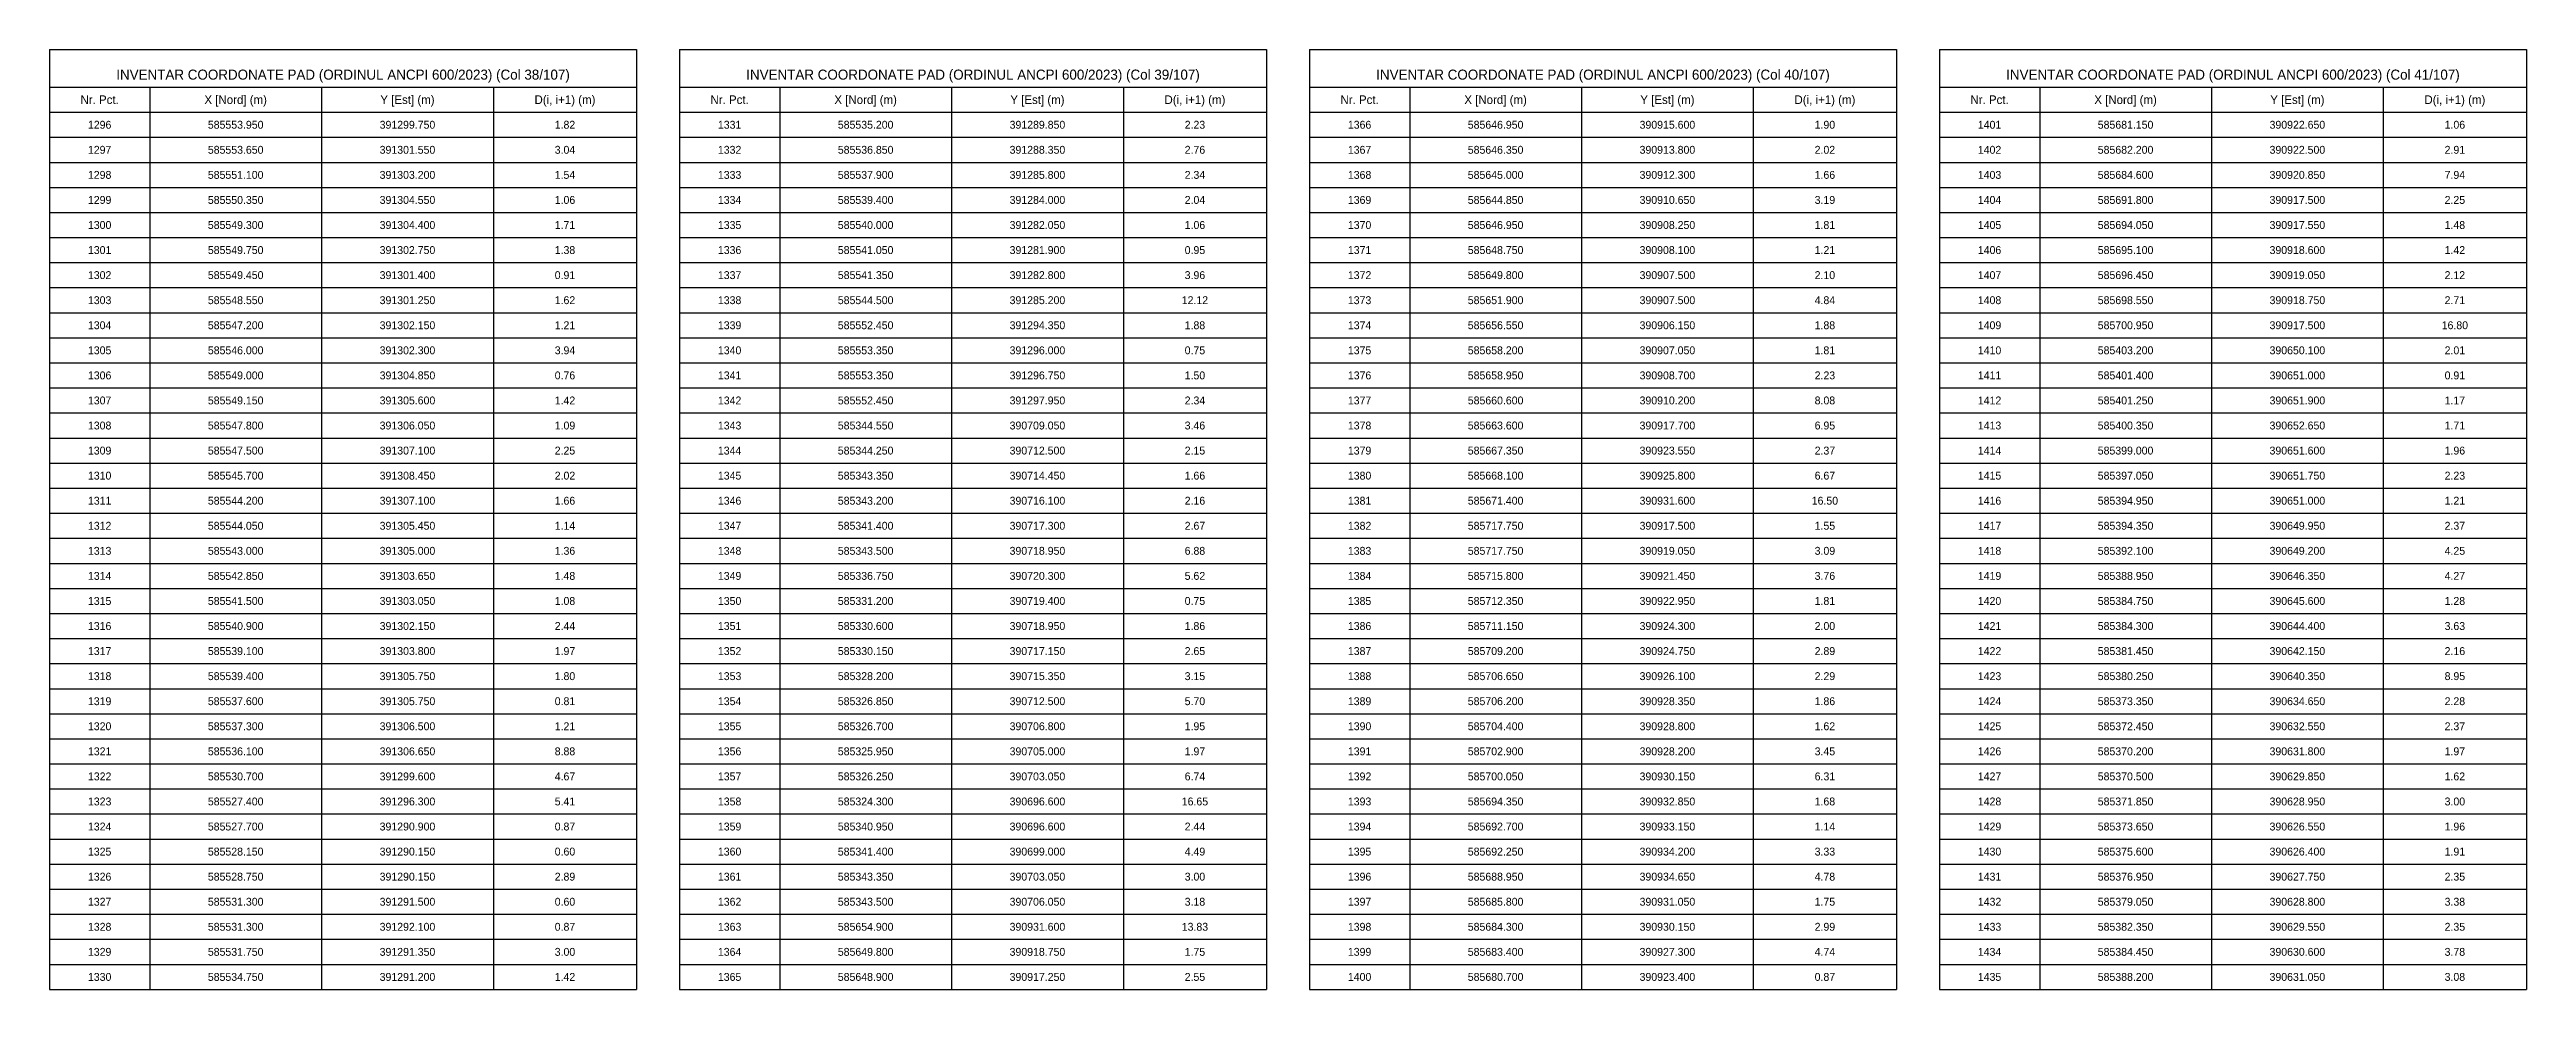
# Model space of a CAD drawing. Header units: metres. Extents: x 390541 to 400782, y 585056 to 585871.
# Drawn here: x 394628 to 394974, y 585739.8 to 585871.1 of the extents above; entities that cross this region are included whole.
import ezdxf
from ezdxf.enums import TextEntityAlignment as Align

# ---------------------------------------------------------------- set-up
doc = ezdxf.new("R2010")
doc.units = ezdxf.units.M
doc.layers.add('TABEL_PAD', color=7, linetype='Continuous')

msp = doc.modelspace()

# ---------------------------------------------------------------- linework, layer by layer
at = {"layer": 'TABEL_PAD', "color": 4}
for p, q in [((394628.04, 585871.06), (394710.04, 585871.06)), ((394628.04, 585871.06), (394628.04, 585739.81)), ((394710.04, 585871.06), (394710.04, 585739.81)), ((394716.04, 585871.06), (394798.04, 585871.06)), ((394716.04, 585871.06), (394716.04, 585739.81)), ((394798.04, 585871.06), (394798.04, 585739.81)), ((394804.04, 585871.06), (394886.04, 585871.06)), ((394804.04, 585871.06), (394804.04, 585739.81)), ((394886.04, 585871.06), (394886.04, 585739.81)), ((394892.04, 585871.06), (394974.04, 585871.06)), ((394892.04, 585871.06), (394892.04, 585739.81)), ((394974.04, 585871.06), (394974.04, 585739.81)), ((394628.04, 585865.81), (394710.04, 585865.81)), ((394642.04, 585865.81), (394642.04, 585739.81)), ((394666.04, 585865.81), (394666.04, 585739.81)), ((394690.04, 585865.81), (394690.04, 585739.81)), ((394716.04, 585865.81), (394798.04, 585865.81)), ((394730.04, 585865.81), (394730.04, 585739.81)), ((394754.04, 585865.81), (394754.04, 585739.81)), ((394778.04, 585865.81), (394778.04, 585739.81)), ((394804.04, 585865.81), (394886.04, 585865.81)), ((394818.04, 585865.81), (394818.04, 585739.81)), ((394842.04, 585865.81), (394842.04, 585739.81)), ((394866.04, 585865.81), (394866.04, 585739.81)), ((394892.04, 585865.81), (394974.04, 585865.81)), ((394906.04, 585865.81), (394906.04, 585739.81)), ((394930.04, 585865.81), (394930.04, 585739.81)), ((394954.04, 585865.81), (394954.04, 585739.81)), ((394628.04, 585862.31), (394710.04, 585862.31)), ((394716.04, 585862.31), (394798.04, 585862.31)), ((394804.04, 585862.31), (394886.04, 585862.31)), ((394892.04, 585862.31), (394974.04, 585862.31))]:
    msp.add_line(p, q, dxfattribs=at)
at = {"layer": 'TABEL_PAD', "color": 7}
for p, q in [((394628.04, 585858.81), (394710.04, 585858.81)), ((394716.04, 585858.81), (394798.04, 585858.81)), ((394804.04, 585858.81), (394886.04, 585858.81)), ((394892.04, 585858.81), (394974.04, 585858.81)), ((394628.04, 585855.31), (394710.04, 585855.31)), ((394716.04, 585855.31), (394798.04, 585855.31)), ((394804.04, 585855.31), (394886.04, 585855.31)), ((394892.04, 585855.31), (394974.04, 585855.31)), ((394628.04, 585851.81), (394710.04, 585851.81)), ((394716.04, 585851.81), (394798.04, 585851.81)), ((394804.04, 585851.81), (394886.04, 585851.81)), ((394892.04, 585851.81), (394974.04, 585851.81)), ((394628.04, 585848.31), (394710.04, 585848.31)), ((394716.04, 585848.31), (394798.04, 585848.31)), ((394804.04, 585848.31), (394886.04, 585848.31)), ((394892.04, 585848.31), (394974.04, 585848.31)), ((394628.04, 585844.81), (394710.04, 585844.81)), ((394716.04, 585844.81), (394798.04, 585844.81)), ((394804.04, 585844.81), (394886.04, 585844.81)), ((394892.04, 585844.81), (394974.04, 585844.81)), ((394628.04, 585841.31), (394710.04, 585841.31)), ((394716.04, 585841.31), (394798.04, 585841.31)), ((394804.04, 585841.31), (394886.04, 585841.31)), ((394892.04, 585841.31), (394974.04, 585841.31)), ((394628.04, 585837.81), (394710.04, 585837.81)), ((394716.04, 585837.81), (394798.04, 585837.81)), ((394804.04, 585837.81), (394886.04, 585837.81)), ((394892.04, 585837.81), (394974.04, 585837.81)), ((394628.04, 585834.31), (394710.04, 585834.31)), ((394716.04, 585834.31), (394798.04, 585834.31)), ((394804.04, 585834.31), (394886.04, 585834.31)), ((394892.04, 585834.31), (394974.04, 585834.31)), ((394628.04, 585830.81), (394710.04, 585830.81)), ((394716.04, 585830.81), (394798.04, 585830.81)), ((394804.04, 585830.81), (394886.04, 585830.81)), ((394892.04, 585830.81), (394974.04, 585830.81)), ((394628.04, 585827.31), (394710.04, 585827.31)), ((394716.04, 585827.31), (394798.04, 585827.31)), ((394804.04, 585827.31), (394886.04, 585827.31)), ((394892.04, 585827.31), (394974.04, 585827.31)), ((394628.04, 585823.81), (394710.04, 585823.81)), ((394716.04, 585823.81), (394798.04, 585823.81)), ((394804.04, 585823.81), (394886.04, 585823.81)), ((394892.04, 585823.81), (394974.04, 585823.81)), ((394628.04, 585820.31), (394710.04, 585820.31)), ((394716.04, 585820.31), (394798.04, 585820.31)), ((394804.04, 585820.31), (394886.04, 585820.31)), ((394892.04, 585820.31), (394974.04, 585820.31)), ((394628.04, 585816.81), (394710.04, 585816.81)), ((394716.04, 585816.81), (394798.04, 585816.81)), ((394804.04, 585816.81), (394886.04, 585816.81)), ((394892.04, 585816.81), (394974.04, 585816.81)), ((394628.04, 585813.31), (394710.04, 585813.31)), ((394716.04, 585813.31), (394798.04, 585813.31)), ((394804.04, 585813.31), (394886.04, 585813.31)), ((394892.04, 585813.31), (394974.04, 585813.31)), ((394628.04, 585809.81), (394710.04, 585809.81)), ((394716.04, 585809.81), (394798.04, 585809.81)), ((394804.04, 585809.81), (394886.04, 585809.81)), ((394892.04, 585809.81), (394974.04, 585809.81)), ((394628.04, 585806.31), (394710.04, 585806.31)), ((394716.04, 585806.31), (394798.04, 585806.31)), ((394804.04, 585806.31), (394886.04, 585806.31)), ((394892.04, 585806.31), (394974.04, 585806.31)), ((394628.04, 585802.81), (394710.04, 585802.81)), ((394716.04, 585802.81), (394798.04, 585802.81)), ((394804.04, 585802.81), (394886.04, 585802.81)), ((394892.04, 585802.81), (394974.04, 585802.81)), ((394628.04, 585799.31), (394710.04, 585799.31)), ((394716.04, 585799.31), (394798.04, 585799.31)), ((394804.04, 585799.31), (394886.04, 585799.31)), ((394892.04, 585799.31), (394974.04, 585799.31)), ((394628.04, 585795.81), (394710.04, 585795.81)), ((394716.04, 585795.81), (394798.04, 585795.81)), ((394804.04, 585795.81), (394886.04, 585795.81)), ((394892.04, 585795.81), (394974.04, 585795.81)), ((394628.04, 585792.31), (394710.04, 585792.31)), ((394716.04, 585792.31), (394798.04, 585792.31)), ((394804.04, 585792.31), (394886.04, 585792.31)), ((394892.04, 585792.31), (394974.04, 585792.31)), ((394628.04, 585788.81), (394710.04, 585788.81)), ((394716.04, 585788.81), (394798.04, 585788.81)), ((394804.04, 585788.81), (394886.04, 585788.81)), ((394892.04, 585788.81), (394974.04, 585788.81)), ((394628.04, 585785.31), (394710.04, 585785.31)), ((394716.04, 585785.31), (394798.04, 585785.31)), ((394804.04, 585785.31), (394886.04, 585785.31)), ((394892.04, 585785.31), (394974.04, 585785.31)), ((394628.04, 585781.81), (394710.04, 585781.81)), ((394716.04, 585781.81), (394798.04, 585781.81)), ((394804.04, 585781.81), (394886.04, 585781.81)), ((394892.04, 585781.81), (394974.04, 585781.81)), ((394628.04, 585778.31), (394710.04, 585778.31)), ((394716.04, 585778.31), (394798.04, 585778.31)), ((394804.04, 585778.31), (394886.04, 585778.31)), ((394892.04, 585778.31), (394974.04, 585778.31)), ((394628.04, 585774.81), (394710.04, 585774.81)), ((394716.04, 585774.81), (394798.04, 585774.81)), ((394804.04, 585774.81), (394886.04, 585774.81)), ((394892.04, 585774.81), (394974.04, 585774.81)), ((394628.04, 585771.31), (394710.04, 585771.31)), ((394716.04, 585771.31), (394798.04, 585771.31)), ((394804.04, 585771.31), (394886.04, 585771.31)), ((394892.04, 585771.31), (394974.04, 585771.31)), ((394628.04, 585767.81), (394710.04, 585767.81)), ((394716.04, 585767.81), (394798.04, 585767.81)), ((394804.04, 585767.81), (394886.04, 585767.81)), ((394892.04, 585767.81), (394974.04, 585767.81)), ((394628.04, 585764.31), (394710.04, 585764.31)), ((394716.04, 585764.31), (394798.04, 585764.31)), ((394804.04, 585764.31), (394886.04, 585764.31)), ((394892.04, 585764.31), (394974.04, 585764.31)), ((394628.04, 585760.81), (394710.04, 585760.81)), ((394716.04, 585760.81), (394798.04, 585760.81)), ((394804.04, 585760.81), (394886.04, 585760.81)), ((394892.04, 585760.81), (394974.04, 585760.81)), ((394628.04, 585757.31), (394710.04, 585757.31)), ((394716.04, 585757.31), (394798.04, 585757.31)), ((394804.04, 585757.31), (394886.04, 585757.31)), ((394892.04, 585757.31), (394974.04, 585757.31)), ((394628.04, 585753.81), (394710.04, 585753.81)), ((394716.04, 585753.81), (394798.04, 585753.81)), ((394804.04, 585753.81), (394886.04, 585753.81)), ((394892.04, 585753.81), (394974.04, 585753.81)), ((394628.04, 585750.31), (394710.04, 585750.31)), ((394716.04, 585750.31), (394798.04, 585750.31)), ((394804.04, 585750.31), (394886.04, 585750.31)), ((394892.04, 585750.31), (394974.04, 585750.31)), ((394628.04, 585746.81), (394710.04, 585746.81)), ((394716.04, 585746.81), (394798.04, 585746.81)), ((394804.04, 585746.81), (394886.04, 585746.81)), ((394892.04, 585746.81), (394974.04, 585746.81)), ((394628.04, 585743.31), (394710.04, 585743.31)), ((394716.04, 585743.31), (394798.04, 585743.31)), ((394804.04, 585743.31), (394886.04, 585743.31)), ((394892.04, 585743.31), (394974.04, 585743.31)), ((394628.04, 585739.81), (394710.04, 585739.81)), ((394716.04, 585739.81), (394798.04, 585739.81)), ((394804.04, 585739.81), (394886.04, 585739.81)), ((394892.04, 585739.81), (394974.04, 585739.81))]:
    msp.add_line(p, q, dxfattribs=at)

# ---------------------------------------------------------------- texts
for s, height, p in [('INVENTAR COORDONATE PAD (ORDINUL ANCPI 600/2023) (Col 38/107)', 1.4, (394669.04, 585867.56)), ('INVENTAR COORDONATE PAD (ORDINUL ANCPI 600/2023) (Col 39/107)', 1.4, (394757.04, 585867.56)), ('INVENTAR COORDONATE PAD (ORDINUL ANCPI 600/2023) (Col 40/107)', 1.4, (394845.04, 585867.56)), ('INVENTAR COORDONATE PAD (ORDINUL ANCPI 600/2023) (Col 41/107)', 1.4, (394933.04, 585867.56)), ('1296', 1.1, (394635.04, 585860.56)), ('585553.950', 1.1, (394654.04, 585860.56)), ('391299.750', 1.1, (394678.04, 585860.56)), ('1.82', 1.1, (394700.04, 585860.56)), ('1331', 1.1, (394723.04, 585860.56)), ('585535.200', 1.1, (394742.04, 585860.56)), ('391289.850', 1.1, (394766.04, 585860.56)), ('2.23', 1.1, (394788.04, 585860.56)), ('1366', 1.1, (394811.04, 585860.56)), ('585646.950', 1.1, (394830.04, 585860.56)), ('390915.600', 1.1, (394854.04, 585860.56)), ('1.90', 1.1, (394876.04, 585860.56)), ('1401', 1.1, (394899.04, 585860.56)), ('585681.150', 1.1, (394918.04, 585860.56)), ('390922.650', 1.1, (394942.04, 585860.56)), ('1.06', 1.1, (394964.04, 585860.56)), ('1297', 1.1, (394635.04, 585857.06)), ('585553.650', 1.1, (394654.04, 585857.06)), ('391301.550', 1.1, (394678.04, 585857.06)), ('3.04', 1.1, (394700.04, 585857.06)), ('1332', 1.1, (394723.04, 585857.06)), ('585536.850', 1.1, (394742.04, 585857.06)), ('391288.350', 1.1, (394766.04, 585857.06)), ('2.76', 1.1, (394788.04, 585857.06)), ('1367', 1.1, (394811.04, 585857.06)), ('585646.350', 1.1, (394830.04, 585857.06)), ('390913.800', 1.1, (394854.04, 585857.06)), ('2.02', 1.1, (394876.04, 585857.06)), ('1402', 1.1, (394899.04, 585857.06)), ('585682.200', 1.1, (394918.04, 585857.06)), ('390922.500', 1.1, (394942.04, 585857.06)), ('2.91', 1.1, (394964.04, 585857.06)), ('1298', 1.1, (394635.04, 585853.56)), ('585551.100', 1.1, (394654.04, 585853.56)), ('391303.200', 1.1, (394678.04, 585853.56)), ('1333', 1.1, (394723.04, 585853.56)), ('585537.900', 1.1, (394742.04, 585853.56)), ('391285.800', 1.1, (394766.04, 585853.56)), ('2.34', 1.1, (394788.04, 585853.56)), ('1368', 1.1, (394811.04, 585853.56)), ('585645.000', 1.1, (394830.04, 585853.56)), ('390912.300', 1.1, (394854.04, 585853.56)), ('1.66', 1.1, (394876.04, 585853.56)), ('1403', 1.1, (394899.04, 585853.56)), ('585684.600', 1.1, (394918.04, 585853.56)), ('390920.850', 1.1, (394942.04, 585853.56)), ('7.94', 1.1, (394964.04, 585853.56)), ('1.54', 1.1, (394700.04, 585853.56)), ('1299', 1.1, (394635.04, 585850.06)), ('585550.350', 1.1, (394654.04, 585850.06)), ('391304.550', 1.1, (394678.04, 585850.06)), ('1.06', 1.1, (394700.04, 585850.06)), ('1334', 1.1, (394723.04, 585850.06)), ('585539.400', 1.1, (394742.04, 585850.06)), ('391284.000', 1.1, (394766.04, 585850.06)), ('2.04', 1.1, (394788.04, 585850.06)), ('1369', 1.1, (394811.04, 585850.06)), ('585644.850', 1.1, (394830.04, 585850.06)), ('390910.650', 1.1, (394854.04, 585850.06)), ('3.19', 1.1, (394876.04, 585850.06)), ('1404', 1.1, (394899.04, 585850.06)), ('585691.800', 1.1, (394918.04, 585850.06)), ('390917.500', 1.1, (394942.04, 585850.06)), ('2.25', 1.1, (394964.04, 585850.06)), ('1300', 1.1, (394635.04, 585846.56)), ('585549.300', 1.1, (394654.04, 585846.56)), ('391304.400', 1.1, (394678.04, 585846.56)), ('1.71', 1.1, (394700.04, 585846.56)), ('1335', 1.1, (394723.04, 585846.56)), ('585540.000', 1.1, (394742.04, 585846.56)), ('391282.050', 1.1, (394766.04, 585846.56)), ('1.06', 1.1, (394788.04, 585846.56)), ('1370', 1.1, (394811.04, 585846.56)), ('585646.950', 1.1, (394830.04, 585846.56)), ('390908.250', 1.1, (394854.04, 585846.56)), ('1.81', 1.1, (394876.04, 585846.56)), ('1405', 1.1, (394899.04, 585846.56)), ('585694.050', 1.1, (394918.04, 585846.56)), ('390917.550', 1.1, (394942.04, 585846.56)), ('1.48', 1.1, (394964.04, 585846.56)), ('1301', 1.1, (394635.04, 585843.06)), ('585549.750', 1.1, (394654.04, 585843.06)), ('391302.750', 1.1, (394678.04, 585843.06)), ('1.38', 1.1, (394700.04, 585843.06)), ('1336', 1.1, (394723.04, 585843.06)), ('585541.050', 1.1, (394742.04, 585843.06)), ('391281.900', 1.1, (394766.04, 585843.06)), ('0.95', 1.1, (394788.04, 585843.06)), ('1371', 1.1, (394811.04, 585843.06)), ('585648.750', 1.1, (394830.04, 585843.06)), ('390908.100', 1.1, (394854.04, 585843.06)), ('1.21', 1.1, (394876.04, 585843.06)), ('1406', 1.1, (394899.04, 585843.06)), ('585695.100', 1.1, (394918.04, 585843.06)), ('390918.600', 1.1, (394942.04, 585843.06)), ('1.42', 1.1, (394964.04, 585843.06)), ('1302', 1.1, (394635.04, 585839.56)), ('585549.450', 1.1, (394654.04, 585839.56)), ('391301.400', 1.1, (394678.04, 585839.56)), ('0.91', 1.1, (394700.04, 585839.56)), ('1337', 1.1, (394723.04, 585839.56)), ('585541.350', 1.1, (394742.04, 585839.56)), ('391282.800', 1.1, (394766.04, 585839.56)), ('3.96', 1.1, (394788.04, 585839.56)), ('1372', 1.1, (394811.04, 585839.56)), ('585649.800', 1.1, (394830.04, 585839.56)), ('390907.500', 1.1, (394854.04, 585839.56)), ('2.10', 1.1, (394876.04, 585839.56)), ('1407', 1.1, (394899.04, 585839.56)), ('585696.450', 1.1, (394918.04, 585839.56)), ('390919.050', 1.1, (394942.04, 585839.56)), ('2.12', 1.1, (394964.04, 585839.56)), ('1303', 1.1, (394635.04, 585836.06)), ('585548.550', 1.1, (394654.04, 585836.06)), ('391301.250', 1.1, (394678.04, 585836.06)), ('1.62', 1.1, (394700.04, 585836.06)), ('1338', 1.1, (394723.04, 585836.06)), ('585544.500', 1.1, (394742.04, 585836.06)), ('391285.200', 1.1, (394766.04, 585836.06)), ('12.12', 1.1, (394788.04, 585836.06)), ('1373', 1.1, (394811.04, 585836.06)), ('585651.900', 1.1, (394830.04, 585836.06)), ('390907.500', 1.1, (394854.04, 585836.06)), ('4.84', 1.1, (394876.04, 585836.06)), ('1408', 1.1, (394899.04, 585836.06)), ('585698.550', 1.1, (394918.04, 585836.06)), ('390918.750', 1.1, (394942.04, 585836.06)), ('2.71', 1.1, (394964.04, 585836.06)), ('1304', 1.1, (394635.04, 585832.56)), ('585547.200', 1.1, (394654.04, 585832.56)), ('391302.150', 1.1, (394678.04, 585832.56)), ('1.21', 1.1, (394700.04, 585832.56)), ('1339', 1.1, (394723.04, 585832.56)), ('585552.450', 1.1, (394742.04, 585832.56)), ('391294.350', 1.1, (394766.04, 585832.56)), ('1.88', 1.1, (394788.04, 585832.56)), ('1374', 1.1, (394811.04, 585832.56)), ('585656.550', 1.1, (394830.04, 585832.56)), ('390906.150', 1.1, (394854.04, 585832.56)), ('1.88', 1.1, (394876.04, 585832.56)), ('1409', 1.1, (394899.04, 585832.56)), ('585700.950', 1.1, (394918.04, 585832.56)), ('390917.500', 1.1, (394942.04, 585832.56)), ('16.80', 1.1, (394964.04, 585832.56)), ('1305', 1.1, (394635.04, 585829.06)), ('585546.000', 1.1, (394654.04, 585829.06)), ('391302.300', 1.1, (394678.04, 585829.06)), ('3.94', 1.1, (394700.04, 585829.06)), ('1340', 1.1, (394723.04, 585829.06)), ('585553.350', 1.1, (394742.04, 585829.06)), ('391296.000', 1.1, (394766.04, 585829.06)), ('0.75', 1.1, (394788.04, 585829.06)), ('1375', 1.1, (394811.04, 585829.06)), ('585658.200', 1.1, (394830.04, 585829.06)), ('390907.050', 1.1, (394854.04, 585829.06)), ('1.81', 1.1, (394876.04, 585829.06)), ('1410', 1.1, (394899.04, 585829.06)), ('585403.200', 1.1, (394918.04, 585829.06)), ('390650.100', 1.1, (394942.04, 585829.06)), ('2.01', 1.1, (394964.04, 585829.06)), ('1306', 1.1, (394635.04, 585825.56)), ('585549.000', 1.1, (394654.04, 585825.56)), ('391304.850', 1.1, (394678.04, 585825.56)), ('0.76', 1.1, (394700.04, 585825.56)), ('1341', 1.1, (394723.04, 585825.56)), ('585553.350', 1.1, (394742.04, 585825.56)), ('391296.750', 1.1, (394766.04, 585825.56)), ('1.50', 1.1, (394788.04, 585825.56)), ('1376', 1.1, (394811.04, 585825.56)), ('585658.950', 1.1, (394830.04, 585825.56)), ('390908.700', 1.1, (394854.04, 585825.56)), ('2.23', 1.1, (394876.04, 585825.56)), ('1411', 1.1, (394899.04, 585825.56)), ('585401.400', 1.1, (394918.04, 585825.56)), ('390651.000', 1.1, (394942.04, 585825.56)), ('0.91', 1.1, (394964.04, 585825.56)), ('1307', 1.1, (394635.04, 585822.06)), ('585549.150', 1.1, (394654.04, 585822.06)), ('391305.600', 1.1, (394678.04, 585822.06)), ('1.42', 1.1, (394700.04, 585822.06)), ('1342', 1.1, (394723.04, 585822.06)), ('585552.450', 1.1, (394742.04, 585822.06)), ('391297.950', 1.1, (394766.04, 585822.06)), ('2.34', 1.1, (394788.04, 585822.06)), ('1377', 1.1, (394811.04, 585822.06)), ('585660.600', 1.1, (394830.04, 585822.06)), ('390910.200', 1.1, (394854.04, 585822.06)), ('8.08', 1.1, (394876.04, 585822.06)), ('1412', 1.1, (394899.04, 585822.06)), ('585401.250', 1.1, (394918.04, 585822.06)), ('390651.900', 1.1, (394942.04, 585822.06)), ('1.17', 1.1, (394964.04, 585822.06)), ('1308', 1.1, (394635.04, 585818.56)), ('585547.800', 1.1, (394654.04, 585818.56)), ('391306.050', 1.1, (394678.04, 585818.56)), ('1.09', 1.1, (394700.04, 585818.56)), ('1343', 1.1, (394723.04, 585818.56)), ('585344.550', 1.1, (394742.04, 585818.56)), ('390709.050', 1.1, (394766.04, 585818.56)), ('3.46', 1.1, (394788.04, 585818.56)), ('1378', 1.1, (394811.04, 585818.56)), ('585663.600', 1.1, (394830.04, 585818.56)), ('390917.700', 1.1, (394854.04, 585818.56)), ('6.95', 1.1, (394876.04, 585818.56)), ('1413', 1.1, (394899.04, 585818.56)), ('585400.350', 1.1, (394918.04, 585818.56)), ('390652.650', 1.1, (394942.04, 585818.56)), ('1.71', 1.1, (394964.04, 585818.56)), ('1309', 1.1, (394635.04, 585815.06)), ('585547.500', 1.1, (394654.04, 585815.06)), ('391307.100', 1.1, (394678.04, 585815.06)), ('2.25', 1.1, (394700.04, 585815.06)), ('1344', 1.1, (394723.04, 585815.06)), ('585344.250', 1.1, (394742.04, 585815.06)), ('390712.500', 1.1, (394766.04, 585815.06)), ('2.15', 1.1, (394788.04, 585815.06)), ('1379', 1.1, (394811.04, 585815.06)), ('585667.350', 1.1, (394830.04, 585815.06)), ('390923.550', 1.1, (394854.04, 585815.06)), ('2.37', 1.1, (394876.04, 585815.06)), ('1414', 1.1, (394899.04, 585815.06)), ('585399.000', 1.1, (394918.04, 585815.06)), ('390651.600', 1.1, (394942.04, 585815.06)), ('1.96', 1.1, (394964.04, 585815.06)), ('1310', 1.1, (394635.04, 585811.56)), ('585545.700', 1.1, (394654.04, 585811.56)), ('391308.450', 1.1, (394678.04, 585811.56)), ('2.02', 1.1, (394700.04, 585811.56)), ('1345', 1.1, (394723.04, 585811.56)), ('585343.350', 1.1, (394742.04, 585811.56)), ('390714.450', 1.1, (394766.04, 585811.56)), ('1.66', 1.1, (394788.04, 585811.56)), ('1380', 1.1, (394811.04, 585811.56)), ('585668.100', 1.1, (394830.04, 585811.56)), ('390925.800', 1.1, (394854.04, 585811.56)), ('6.67', 1.1, (394876.04, 585811.56)), ('1415', 1.1, (394899.04, 585811.56)), ('585397.050', 1.1, (394918.04, 585811.56)), ('390651.750', 1.1, (394942.04, 585811.56)), ('2.23', 1.1, (394964.04, 585811.56)), ('1311', 1.1, (394635.04, 585808.06)), ('585544.200', 1.1, (394654.04, 585808.06)), ('391307.100', 1.1, (394678.04, 585808.06)), ('1.66', 1.1, (394700.04, 585808.06)), ('1346', 1.1, (394723.04, 585808.06)), ('585343.200', 1.1, (394742.04, 585808.06)), ('390716.100', 1.1, (394766.04, 585808.06)), ('2.16', 1.1, (394788.04, 585808.06)), ('1381', 1.1, (394811.04, 585808.06)), ('585671.400', 1.1, (394830.04, 585808.06)), ('390931.600', 1.1, (394854.04, 585808.06)), ('16.50', 1.1, (394876.04, 585808.06)), ('1416', 1.1, (394899.04, 585808.06)), ('585394.950', 1.1, (394918.04, 585808.06)), ('390651.000', 1.1, (394942.04, 585808.06)), ('1.21', 1.1, (394964.04, 585808.06)), ('1312', 1.1, (394635.04, 585804.56)), ('585544.050', 1.1, (394654.04, 585804.56)), ('391305.450', 1.1, (394678.04, 585804.56)), ('1.14', 1.1, (394700.04, 585804.56)), ('1347', 1.1, (394723.04, 585804.56)), ('585341.400', 1.1, (394742.04, 585804.56)), ('390717.300', 1.1, (394766.04, 585804.56)), ('2.67', 1.1, (394788.04, 585804.56)), ('1382', 1.1, (394811.04, 585804.56)), ('585717.750', 1.1, (394830.04, 585804.56)), ('390917.500', 1.1, (394854.04, 585804.56)), ('1.55', 1.1, (394876.04, 585804.56)), ('1417', 1.1, (394899.04, 585804.56)), ('585394.350', 1.1, (394918.04, 585804.56)), ('390649.950', 1.1, (394942.04, 585804.56)), ('2.37', 1.1, (394964.04, 585804.56)), ('1313', 1.1, (394635.04, 585801.06)), ('585543.000', 1.1, (394654.04, 585801.06)), ('391305.000', 1.1, (394678.04, 585801.06)), ('1.36', 1.1, (394700.04, 585801.06)), ('1348', 1.1, (394723.04, 585801.06)), ('585343.500', 1.1, (394742.04, 585801.06)), ('390718.950', 1.1, (394766.04, 585801.06)), ('6.88', 1.1, (394788.04, 585801.06)), ('1383', 1.1, (394811.04, 585801.06)), ('585717.750', 1.1, (394830.04, 585801.06)), ('390919.050', 1.1, (394854.04, 585801.06)), ('3.09', 1.1, (394876.04, 585801.06)), ('1418', 1.1, (394899.04, 585801.06)), ('585392.100', 1.1, (394918.04, 585801.06)), ('390649.200', 1.1, (394942.04, 585801.06)), ('4.25', 1.1, (394964.04, 585801.06)), ('1314', 1.1, (394635.04, 585797.56)), ('585542.850', 1.1, (394654.04, 585797.56)), ('391303.650', 1.1, (394678.04, 585797.56)), ('1.48', 1.1, (394700.04, 585797.56)), ('1349', 1.1, (394723.04, 585797.56)), ('585336.750', 1.1, (394742.04, 585797.56)), ('390720.300', 1.1, (394766.04, 585797.56)), ('5.62', 1.1, (394788.04, 585797.56)), ('1384', 1.1, (394811.04, 585797.56)), ('585715.800', 1.1, (394830.04, 585797.56)), ('390921.450', 1.1, (394854.04, 585797.56)), ('3.76', 1.1, (394876.04, 585797.56)), ('1419', 1.1, (394899.04, 585797.56)), ('585388.950', 1.1, (394918.04, 585797.56)), ('390646.350', 1.1, (394942.04, 585797.56)), ('4.27', 1.1, (394964.04, 585797.56)), ('1315', 1.1, (394635.04, 585794.06)), ('585541.500', 1.1, (394654.04, 585794.06)), ('391303.050', 1.1, (394678.04, 585794.06)), ('1.08', 1.1, (394700.04, 585794.06)), ('1350', 1.1, (394723.04, 585794.06)), ('585331.200', 1.1, (394742.04, 585794.06)), ('390719.400', 1.1, (394766.04, 585794.06)), ('0.75', 1.1, (394788.04, 585794.06)), ('1385', 1.1, (394811.04, 585794.06)), ('585712.350', 1.1, (394830.04, 585794.06)), ('390922.950', 1.1, (394854.04, 585794.06)), ('1.81', 1.1, (394876.04, 585794.06)), ('1420', 1.1, (394899.04, 585794.06)), ('585384.750', 1.1, (394918.04, 585794.06)), ('390645.600', 1.1, (394942.04, 585794.06)), ('1.28', 1.1, (394964.04, 585794.06)), ('1316', 1.1, (394635.04, 585790.56)), ('585540.900', 1.1, (394654.04, 585790.56)), ('391302.150', 1.1, (394678.04, 585790.56)), ('2.44', 1.1, (394700.04, 585790.56)), ('1351', 1.1, (394723.04, 585790.56)), ('585330.600', 1.1, (394742.04, 585790.56)), ('390718.950', 1.1, (394766.04, 585790.56)), ('1.86', 1.1, (394788.04, 585790.56)), ('1386', 1.1, (394811.04, 585790.56)), ('585711.150', 1.1, (394830.04, 585790.56)), ('390924.300', 1.1, (394854.04, 585790.56)), ('2.00', 1.1, (394876.04, 585790.56)), ('1421', 1.1, (394899.04, 585790.56)), ('585384.300', 1.1, (394918.04, 585790.56)), ('390644.400', 1.1, (394942.04, 585790.56)), ('3.63', 1.1, (394964.04, 585790.56)), ('1317', 1.1, (394635.04, 585787.06)), ('585539.100', 1.1, (394654.04, 585787.06)), ('391303.800', 1.1, (394678.04, 585787.06)), ('1.97', 1.1, (394700.04, 585787.06)), ('1352', 1.1, (394723.04, 585787.06)), ('585330.150', 1.1, (394742.04, 585787.06)), ('390717.150', 1.1, (394766.04, 585787.06)), ('2.65', 1.1, (394788.04, 585787.06)), ('1387', 1.1, (394811.04, 585787.06)), ('585709.200', 1.1, (394830.04, 585787.06)), ('390924.750', 1.1, (394854.04, 585787.06)), ('2.89', 1.1, (394876.04, 585787.06)), ('1422', 1.1, (394899.04, 585787.06)), ('585381.450', 1.1, (394918.04, 585787.06)), ('390642.150', 1.1, (394942.04, 585787.06)), ('2.16', 1.1, (394964.04, 585787.06)), ('1318', 1.1, (394635.04, 585783.56)), ('585539.400', 1.1, (394654.04, 585783.56)), ('391305.750', 1.1, (394678.04, 585783.56)), ('1.80', 1.1, (394700.04, 585783.56)), ('1353', 1.1, (394723.04, 585783.56)), ('585328.200', 1.1, (394742.04, 585783.56)), ('390715.350', 1.1, (394766.04, 585783.56)), ('3.15', 1.1, (394788.04, 585783.56)), ('1388', 1.1, (394811.04, 585783.56)), ('585706.650', 1.1, (394830.04, 585783.56)), ('390926.100', 1.1, (394854.04, 585783.56)), ('2.29', 1.1, (394876.04, 585783.56)), ('1423', 1.1, (394899.04, 585783.56)), ('585380.250', 1.1, (394918.04, 585783.56)), ('390640.350', 1.1, (394942.04, 585783.56)), ('8.95', 1.1, (394964.04, 585783.56)), ('1319', 1.1, (394635.04, 585780.06)), ('585537.600', 1.1, (394654.04, 585780.06)), ('391305.750', 1.1, (394678.04, 585780.06)), ('0.81', 1.1, (394700.04, 585780.06)), ('1354', 1.1, (394723.04, 585780.06)), ('585326.850', 1.1, (394742.04, 585780.06)), ('390712.500', 1.1, (394766.04, 585780.06)), ('5.70', 1.1, (394788.04, 585780.06)), ('1389', 1.1, (394811.04, 585780.06)), ('585706.200', 1.1, (394830.04, 585780.06)), ('390928.350', 1.1, (394854.04, 585780.06)), ('1.86', 1.1, (394876.04, 585780.06)), ('1424', 1.1, (394899.04, 585780.06)), ('585373.350', 1.1, (394918.04, 585780.06)), ('390634.650', 1.1, (394942.04, 585780.06)), ('2.28', 1.1, (394964.04, 585780.06)), ('1320', 1.1, (394635.04, 585776.56)), ('585537.300', 1.1, (394654.04, 585776.56)), ('391306.500', 1.1, (394678.04, 585776.56)), ('1.21', 1.1, (394700.04, 585776.56)), ('1355', 1.1, (394723.04, 585776.56)), ('585326.700', 1.1, (394742.04, 585776.56)), ('390706.800', 1.1, (394766.04, 585776.56)), ('1.95', 1.1, (394788.04, 585776.56)), ('1390', 1.1, (394811.04, 585776.56)), ('585704.400', 1.1, (394830.04, 585776.56)), ('390928.800', 1.1, (394854.04, 585776.56)), ('1.62', 1.1, (394876.04, 585776.56)), ('1425', 1.1, (394899.04, 585776.56)), ('585372.450', 1.1, (394918.04, 585776.56)), ('390632.550', 1.1, (394942.04, 585776.56)), ('2.37', 1.1, (394964.04, 585776.56)), ('1321', 1.1, (394635.04, 585773.06)), ('585536.100', 1.1, (394654.04, 585773.06)), ('391306.650', 1.1, (394678.04, 585773.06)), ('8.88', 1.1, (394700.04, 585773.06)), ('1356', 1.1, (394723.04, 585773.06)), ('585325.950', 1.1, (394742.04, 585773.06)), ('390705.000', 1.1, (394766.04, 585773.06)), ('1.97', 1.1, (394788.04, 585773.06)), ('1391', 1.1, (394811.04, 585773.06)), ('585702.900', 1.1, (394830.04, 585773.06)), ('390928.200', 1.1, (394854.04, 585773.06)), ('3.45', 1.1, (394876.04, 585773.06)), ('1426', 1.1, (394899.04, 585773.06)), ('585370.200', 1.1, (394918.04, 585773.06)), ('390631.800', 1.1, (394942.04, 585773.06)), ('1.97', 1.1, (394964.04, 585773.06)), ('1322', 1.1, (394635.04, 585769.56)), ('585530.700', 1.1, (394654.04, 585769.56)), ('391299.600', 1.1, (394678.04, 585769.56)), ('4.67', 1.1, (394700.04, 585769.56)), ('1357', 1.1, (394723.04, 585769.56)), ('585326.250', 1.1, (394742.04, 585769.56)), ('390703.050', 1.1, (394766.04, 585769.56)), ('6.74', 1.1, (394788.04, 585769.56)), ('1392', 1.1, (394811.04, 585769.56)), ('585700.050', 1.1, (394830.04, 585769.56)), ('390930.150', 1.1, (394854.04, 585769.56)), ('6.31', 1.1, (394876.04, 585769.56)), ('1427', 1.1, (394899.04, 585769.56)), ('585370.500', 1.1, (394918.04, 585769.56)), ('390629.850', 1.1, (394942.04, 585769.56)), ('1.62', 1.1, (394964.04, 585769.56)), ('1323', 1.1, (394635.04, 585766.06)), ('585527.400', 1.1, (394654.04, 585766.06)), ('391296.300', 1.1, (394678.04, 585766.06)), ('5.41', 1.1, (394700.04, 585766.06)), ('1358', 1.1, (394723.04, 585766.06)), ('585324.300', 1.1, (394742.04, 585766.06)), ('390696.600', 1.1, (394766.04, 585766.06)), ('16.65', 1.1, (394788.04, 585766.06)), ('1393', 1.1, (394811.04, 585766.06)), ('585694.350', 1.1, (394830.04, 585766.06)), ('390932.850', 1.1, (394854.04, 585766.06)), ('1.68', 1.1, (394876.04, 585766.06)), ('1428', 1.1, (394899.04, 585766.06)), ('585371.850', 1.1, (394918.04, 585766.06)), ('390628.950', 1.1, (394942.04, 585766.06)), ('3.00', 1.1, (394964.04, 585766.06)), ('1324', 1.1, (394635.04, 585762.56)), ('585527.700', 1.1, (394654.04, 585762.56)), ('391290.900', 1.1, (394678.04, 585762.56)), ('0.87', 1.1, (394700.04, 585762.56)), ('1359', 1.1, (394723.04, 585762.56)), ('585340.950', 1.1, (394742.04, 585762.56)), ('390696.600', 1.1, (394766.04, 585762.56)), ('2.44', 1.1, (394788.04, 585762.56)), ('1394', 1.1, (394811.04, 585762.56)), ('585692.700', 1.1, (394830.04, 585762.56)), ('390933.150', 1.1, (394854.04, 585762.56)), ('1.14', 1.1, (394876.04, 585762.56)), ('1429', 1.1, (394899.04, 585762.56)), ('585373.650', 1.1, (394918.04, 585762.56)), ('390626.550', 1.1, (394942.04, 585762.56)), ('1.96', 1.1, (394964.04, 585762.56)), ('1325', 1.1, (394635.04, 585759.06)), ('585528.150', 1.1, (394654.04, 585759.06)), ('391290.150', 1.1, (394678.04, 585759.06)), ('0.60', 1.1, (394700.04, 585759.06)), ('1360', 1.1, (394723.04, 585759.06)), ('585341.400', 1.1, (394742.04, 585759.06)), ('390699.000', 1.1, (394766.04, 585759.06)), ('4.49', 1.1, (394788.04, 585759.06)), ('1395', 1.1, (394811.04, 585759.06)), ('585692.250', 1.1, (394830.04, 585759.06)), ('390934.200', 1.1, (394854.04, 585759.06)), ('3.33', 1.1, (394876.04, 585759.06)), ('1430', 1.1, (394899.04, 585759.06)), ('585375.600', 1.1, (394918.04, 585759.06)), ('390626.400', 1.1, (394942.04, 585759.06)), ('1.91', 1.1, (394964.04, 585759.06)), ('1326', 1.1, (394635.04, 585755.56)), ('585528.750', 1.1, (394654.04, 585755.56)), ('391290.150', 1.1, (394678.04, 585755.56)), ('2.89', 1.1, (394700.04, 585755.56)), ('1361', 1.1, (394723.04, 585755.56)), ('585343.350', 1.1, (394742.04, 585755.56)), ('390703.050', 1.1, (394766.04, 585755.56)), ('3.00', 1.1, (394788.04, 585755.56)), ('1396', 1.1, (394811.04, 585755.56)), ('585688.950', 1.1, (394830.04, 585755.56)), ('390934.650', 1.1, (394854.04, 585755.56)), ('4.78', 1.1, (394876.04, 585755.56)), ('1431', 1.1, (394899.04, 585755.56)), ('585376.950', 1.1, (394918.04, 585755.56)), ('390627.750', 1.1, (394942.04, 585755.56)), ('2.35', 1.1, (394964.04, 585755.56)), ('1327', 1.1, (394635.04, 585752.06)), ('585531.300', 1.1, (394654.04, 585752.06)), ('391291.500', 1.1, (394678.04, 585752.06)), ('0.60', 1.1, (394700.04, 585752.06)), ('1362', 1.1, (394723.04, 585752.06)), ('585343.500', 1.1, (394742.04, 585752.06)), ('390706.050', 1.1, (394766.04, 585752.06)), ('3.18', 1.1, (394788.04, 585752.06)), ('1397', 1.1, (394811.04, 585752.06)), ('585685.800', 1.1, (394830.04, 585752.06)), ('390931.050', 1.1, (394854.04, 585752.06)), ('1.75', 1.1, (394876.04, 585752.06)), ('1432', 1.1, (394899.04, 585752.06)), ('585379.050', 1.1, (394918.04, 585752.06)), ('390628.800', 1.1, (394942.04, 585752.06)), ('3.38', 1.1, (394964.04, 585752.06)), ('1328', 1.1, (394635.04, 585748.56)), ('585531.300', 1.1, (394654.04, 585748.56)), ('391292.100', 1.1, (394678.04, 585748.56)), ('0.87', 1.1, (394700.04, 585748.56)), ('1363', 1.1, (394723.04, 585748.56)), ('585654.900', 1.1, (394742.04, 585748.56)), ('390931.600', 1.1, (394766.04, 585748.56)), ('13.83', 1.1, (394788.04, 585748.56)), ('1398', 1.1, (394811.04, 585748.56)), ('585684.300', 1.1, (394830.04, 585748.56)), ('390930.150', 1.1, (394854.04, 585748.56)), ('2.99', 1.1, (394876.04, 585748.56)), ('1433', 1.1, (394899.04, 585748.56)), ('585382.350', 1.1, (394918.04, 585748.56)), ('390629.550', 1.1, (394942.04, 585748.56)), ('2.35', 1.1, (394964.04, 585748.56)), ('1329', 1.1, (394635.04, 585745.06)), ('585531.750', 1.1, (394654.04, 585745.06)), ('391291.350', 1.1, (394678.04, 585745.06)), ('3.00', 1.1, (394700.04, 585745.06)), ('1364', 1.1, (394723.04, 585745.06)), ('585649.800', 1.1, (394742.04, 585745.06)), ('390918.750', 1.1, (394766.04, 585745.06)), ('1.75', 1.1, (394788.04, 585745.06)), ('1399', 1.1, (394811.04, 585745.06)), ('585683.400', 1.1, (394830.04, 585745.06)), ('390927.300', 1.1, (394854.04, 585745.06)), ('4.74', 1.1, (394876.04, 585745.06)), ('1434', 1.1, (394899.04, 585745.06)), ('585384.450', 1.1, (394918.04, 585745.06)), ('390630.600', 1.1, (394942.04, 585745.06)), ('3.78', 1.1, (394964.04, 585745.06)), ('1330', 1.1, (394635.04, 585741.56)), ('585534.750', 1.1, (394654.04, 585741.56)), ('391291.200', 1.1, (394678.04, 585741.56)), ('1.42', 1.1, (394700.04, 585741.56)), ('1365', 1.1, (394723.04, 585741.56)), ('585648.900', 1.1, (394742.04, 585741.56)), ('390917.250', 1.1, (394766.04, 585741.56)), ('2.55', 1.1, (394788.04, 585741.56)), ('1400', 1.1, (394811.04, 585741.56)), ('585680.700', 1.1, (394830.04, 585741.56)), ('390923.400', 1.1, (394854.04, 585741.56)), ('0.87', 1.1, (394876.04, 585741.56)), ('1435', 1.1, (394899.04, 585741.56)), ('585388.200', 1.1, (394918.04, 585741.56)), ('390631.050', 1.1, (394942.04, 585741.56)), ('3.08', 1.1, (394964.04, 585741.56))]:
    msp.add_text(s, height=height, dxfattribs=at).set_placement(p, align=Align.MIDDLE_CENTER)
at = {"layer": 'TABEL_PAD', "color": 4}
for s, p in [('Nr. Pct.', (394635.04, 585864.06)), ('X [Nord] (m)', (394654.04, 585864.06)), ('Y [Est] (m)', (394678.04, 585864.06)), ('D(i, i+1) (m)', (394700.04, 585864.06)), ('Nr. Pct.', (394723.04, 585864.06)), ('X [Nord] (m)', (394742.04, 585864.06)), ('Y [Est] (m)', (394766.04, 585864.06)), ('D(i, i+1) (m)', (394788.04, 585864.06)), ('Nr. Pct.', (394811.04, 585864.06)), ('X [Nord] (m)', (394830.04, 585864.06)), ('Y [Est] (m)', (394854.04, 585864.06)), ('D(i, i+1) (m)', (394876.04, 585864.06)), ('Nr. Pct.', (394899.04, 585864.06)), ('X [Nord] (m)', (394918.04, 585864.06)), ('Y [Est] (m)', (394942.04, 585864.06)), ('D(i, i+1) (m)', (394964.04, 585864.06))]:
    msp.add_text(s, height=1.2, dxfattribs=at).set_placement(p, align=Align.MIDDLE_CENTER)

doc.saveas('drawing.dxf')
